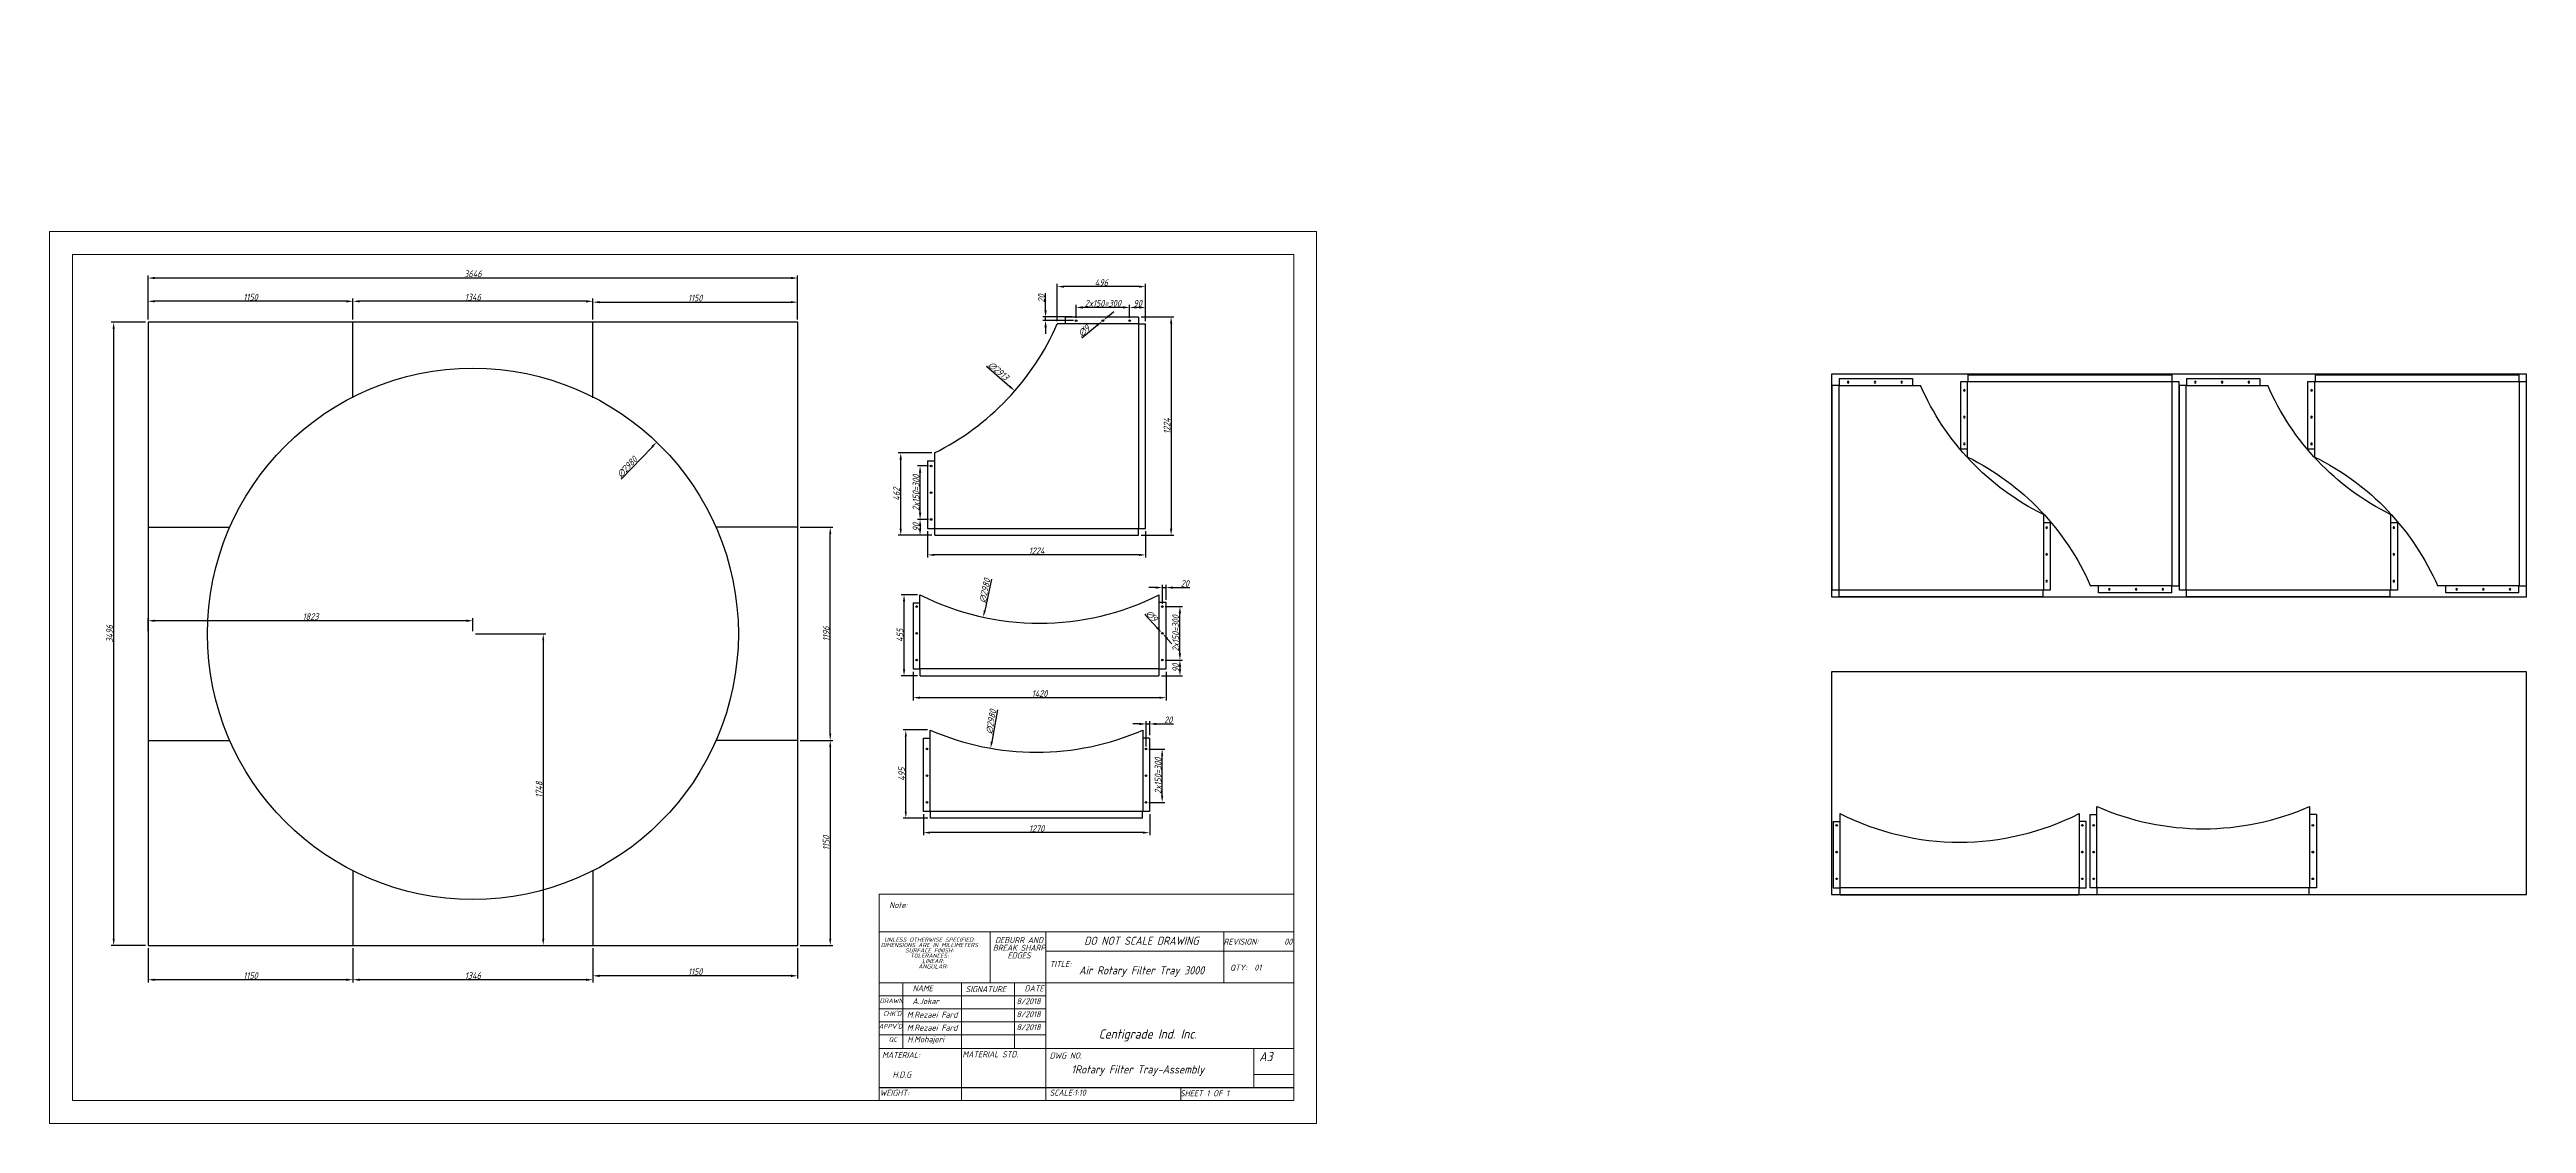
# Model space of a CAD drawing. Header units: millimetres. Extents: x -28127 to -14224, y -2667 to 12466.
# Drawn here: x -28127 to -14224, y 6442 to 12466 of the extents above; entities that cross this region are included whole.
import ezdxf

# ---------------------------------------------------------------- set-up
doc = ezdxf.new("R2010")
doc.units = ezdxf.units.MM
doc.header["$LTSCALE"] = 10
doc.linetypes.add('SLD-Solid', pattern=[0])
doc.styles.add('GENISO', font='geniso.shx', dxfattribs={"oblique": 15})
doc.dimstyles.new('Scale', dxfattribs={"dimscale": 15, "dimtxt": 2.5, "dimasz": 2.5, "dimexe": 1, "dimexo": 1, "dimgap": 0.3, "dimtad": 1, "dimdec": 0, "dimzin": 0, "dimtxsty": 'GENISO', "dimcen": 2.5, "dimclrd": 1, "dimclre": 1, "dimclrt": 256, "dimadec": 0, "dimazin": 0, "dimtfac": 1, "dimtdec": 0, "dimtmove": 0, "dimatfit": 3, "dimfxl": 1, "dimtzin": 0, "dimlwd": -1, "dimlwe": -1, "dimarcsym": 0})

# ---------------------------------------------------------------- blocks, each defined once
blk = doc.blocks.new('*D12')
at = {"color": 1, "transparency": 16777216}
for p, q in [((-27574, 10951), (-27574, 11199)), ((-23965, 11184), (-27536, 11184)), ((-23928, 10951), (-23928, 11199))]:
    blk.add_line(p, q, dxfattribs=at)
for points in [[(-27536, 11191), (-27536, 11178), (-27574, 11184)], [(-23965, 11191), (-23965, 11178), (-23928, 11184)]]:
    blk.add_solid(points, dxfattribs=at)
at = {"layer": 'Defpoints', "color": 0, "transparency": 16777216}
for p in [(-27574, 11184), (-27574, 10936), (-23928, 10936)]:
    blk.add_point(p, dxfattribs=at)
at = {"transparency": 16777216, "insert": (-25751, 11208), "char_height": 37.5, "attachment_point": 5, "style": 'GENISO'}
blk.add_mtext('3646', dxfattribs=at)
blk = doc.blocks.new('*D13')
at = {"color": 1, "transparency": 16777216}
for p, q in [((-27589, 10936), (-27782, 10936)), ((-27767, 7478), (-27767, 10899)), ((-27589, 7440), (-27782, 7440))]:
    blk.add_line(p, q, dxfattribs=at)
for points in [[(-27773, 10899), (-27761, 10899), (-27767, 10936)], [(-27773, 7478), (-27761, 7478), (-27767, 7440)]]:
    blk.add_solid(points, dxfattribs=at)
at = {"layer": 'Defpoints', "color": 0, "transparency": 16777216}
for p in [(-27767, 10936), (-27574, 10936), (-27574, 7440)]:
    blk.add_point(p, dxfattribs=at)
at = {"transparency": 16777216, "insert": (-27790, 9188), "char_height": 37.5, "attachment_point": 5, "rotation": 90, "style": 'GENISO'}
blk.add_mtext('3496', dxfattribs=at)
blk = doc.blocks.new('*D14')
at = {"color": 1, "transparency": 16777216}
blk.add_line((-24918, 10056), (-24745, 10236), dxfattribs=at)
blk.add_solid([(-24750, 10241), (-24741, 10232), (-24719, 10264)], dxfattribs=at)
at = {"layer": 'Defpoints', "color": 0, "transparency": 16777216}
for p in [(-24719, 10264), (-26782, 8113)]:
    blk.add_point(p, dxfattribs=at)
at = {"transparency": 16777216, "insert": (-24885, 10124), "char_height": 37.5, "attachment_point": 5, "rotation": 46.1975, "style": 'GENISO'}
blk.add_mtext('∅2980', dxfattribs=at)
blk = doc.blocks.new('*D15')
at = {"color": 1, "transparency": 16777216}
for p, q in [((-23913, 8590), (-23730, 8590)), ((-23745, 8553), (-23745, 7478)), ((-23913, 7440), (-23730, 7440))]:
    blk.add_line(p, q, dxfattribs=at)
for points in [[(-23751, 8553), (-23739, 8553), (-23745, 8590)], [(-23751, 7478), (-23739, 7478), (-23745, 7440)]]:
    blk.add_solid(points, dxfattribs=at)
at = {"layer": 'Defpoints', "color": 0, "transparency": 16777216}
for p in [(-23928, 8590), (-23928, 7440), (-23745, 7440)]:
    blk.add_point(p, dxfattribs=at)
at = {"transparency": 16777216, "insert": (-23768, 8015), "char_height": 37.5, "attachment_point": 5, "rotation": 90, "style": 'GENISO'}
blk.add_mtext('1150', dxfattribs=at)
blk = doc.blocks.new('*D16')
at = {"color": 1, "transparency": 16777216}
for p, q in [((-25078, 7425), (-25078, 7255)), ((-23928, 7425), (-23928, 7255)), ((-23965, 7270), (-25040, 7270))]:
    blk.add_line(p, q, dxfattribs=at)
for points in [[(-25040, 7276), (-25040, 7263), (-25078, 7270)], [(-23965, 7276), (-23965, 7263), (-23928, 7270)]]:
    blk.add_solid(points, dxfattribs=at)
at = {"layer": 'Defpoints', "color": 0, "transparency": 16777216}
for p in [(-25078, 7440), (-23928, 7440), (-25078, 7270)]:
    blk.add_point(p, dxfattribs=at)
at = {"transparency": 16777216, "insert": (-24503, 7293), "char_height": 37.5, "attachment_point": 5, "style": 'GENISO'}
blk.add_mtext('1150', dxfattribs=at)
blk = doc.blocks.new('*D17')
at = {"color": 1, "transparency": 16777216}
for p, q in [((-23913, 9786), (-23730, 9786)), ((-23745, 8628), (-23745, 9749)), ((-23913, 8590), (-23730, 8590))]:
    blk.add_line(p, q, dxfattribs=at)
for points in [[(-23751, 9749), (-23739, 9749), (-23745, 9786)], [(-23751, 8628), (-23739, 8628), (-23745, 8590)]]:
    blk.add_solid(points, dxfattribs=at)
at = {"layer": 'Defpoints', "color": 0, "transparency": 16777216}
for p in [(-23928, 9786), (-23745, 9786), (-23928, 8590)]:
    blk.add_point(p, dxfattribs=at)
at = {"transparency": 16777216, "insert": (-23768, 9188), "char_height": 37.5, "attachment_point": 5, "rotation": 90, "style": 'GENISO'}
blk.add_mtext('1196', dxfattribs=at)
blk = doc.blocks.new('*D18')
at = {"color": 1, "transparency": 16777216}
for p, q in [((-27574, 9203), (-27574, 9277)), ((-25788, 9262), (-27536, 9262)), ((-25751, 9203), (-25751, 9277))]:
    blk.add_line(p, q, dxfattribs=at)
for points in [[(-27536, 9268), (-27536, 9255), (-27574, 9262)], [(-25788, 9268), (-25788, 9255), (-25751, 9262)]]:
    blk.add_solid(points, dxfattribs=at)
at = {"layer": 'Defpoints', "color": 0, "transparency": 16777216}
for p in [(-27574, 9262), (-27574, 9188), (-25751, 9188)]:
    blk.add_point(p, dxfattribs=at)
at = {"transparency": 16777216, "insert": (-26662, 9285), "char_height": 37.5, "attachment_point": 5, "style": 'GENISO'}
blk.add_mtext('1823', dxfattribs=at)
blk = doc.blocks.new('*D19')
at = {"color": 1, "transparency": 16777216}
for p, q in [((-25736, 9188), (-25341, 9188)), ((-25356, 9151), (-25356, 7478)), ((-26793, 7440), (-25341, 7440))]:
    blk.add_line(p, q, dxfattribs=at)
for points in [[(-25362, 9151), (-25350, 9151), (-25356, 9188)], [(-25362, 7478), (-25350, 7478), (-25356, 7440)]]:
    blk.add_solid(points, dxfattribs=at)
at = {"layer": 'Defpoints', "color": 0, "transparency": 16777216}
for p in [(-25751, 9188), (-26808, 7440), (-25356, 7440)]:
    blk.add_point(p, dxfattribs=at)
at = {"transparency": 16777216, "insert": (-25379, 8314), "char_height": 37.5, "attachment_point": 5, "rotation": 90, "style": 'GENISO'}
blk.add_mtext('1748', dxfattribs=at)
blk = doc.blocks.new('*D20')
at = {"color": 1, "transparency": 16777216}
for p, q in [((-26424, 7425), (-26424, 7233)), ((-25078, 7425), (-25078, 7233)), ((-25115, 7248), (-26386, 7248))]:
    blk.add_line(p, q, dxfattribs=at)
for points in [[(-26386, 7254), (-26386, 7241), (-26424, 7248)], [(-25115, 7254), (-25115, 7241), (-25078, 7248)]]:
    blk.add_solid(points, dxfattribs=at)
at = {"layer": 'Defpoints', "color": 0, "transparency": 16777216}
for p in [(-26424, 7440), (-25078, 7440), (-26424, 7248)]:
    blk.add_point(p, dxfattribs=at)
at = {"transparency": 16777216, "insert": (-25751, 7271), "char_height": 37.5, "attachment_point": 5, "style": 'GENISO'}
blk.add_mtext('1346', dxfattribs=at)
blk = doc.blocks.new('*D21')
at = {"color": 1, "transparency": 16777216}
for p, q in [((-27574, 7425), (-27574, 7233)), ((-26424, 7425), (-26424, 7233)), ((-26461, 7248), (-27536, 7248))]:
    blk.add_line(p, q, dxfattribs=at)
for points in [[(-27536, 7254), (-27536, 7241), (-27574, 7248)], [(-26461, 7254), (-26461, 7241), (-26424, 7248)]]:
    blk.add_solid(points, dxfattribs=at)
at = {"layer": 'Defpoints', "color": 0, "transparency": 16777216}
for p in [(-27574, 7440), (-26424, 7440), (-27574, 7248)]:
    blk.add_point(p, dxfattribs=at)
at = {"transparency": 16777216, "insert": (-26999, 7271), "char_height": 37.5, "attachment_point": 5, "style": 'GENISO'}
blk.add_mtext('1150', dxfattribs=at)
blk = doc.blocks.new('*D22')
at = {"color": 1, "transparency": 16777216}
for p, q in [((-26424, 10951), (-26424, 11069)), ((-25115, 11054), (-26386, 11054)), ((-25078, 10951), (-25078, 11069))]:
    blk.add_line(p, q, dxfattribs=at)
for points in [[(-26386, 11060), (-26386, 11047), (-26424, 11054)], [(-25115, 11060), (-25115, 11047), (-25078, 11054)]]:
    blk.add_solid(points, dxfattribs=at)
at = {"layer": 'Defpoints', "color": 0, "transparency": 16777216}
for p in [(-26424, 11054), (-26424, 10936), (-25078, 10936)]:
    blk.add_point(p, dxfattribs=at)
at = {"transparency": 16777216, "insert": (-25751, 11077), "char_height": 37.5, "attachment_point": 5, "style": 'GENISO'}
blk.add_mtext('1346', dxfattribs=at)
blk = doc.blocks.new('*D23')
at = {"color": 1, "transparency": 16777216}
for p, q in [((-25078, 10951), (-25078, 11064)), ((-25040, 11049), (-23965, 11049)), ((-23928, 10951), (-23928, 11064))]:
    blk.add_line(p, q, dxfattribs=at)
for points in [[(-25040, 11055), (-25040, 11043), (-25078, 11049)], [(-23965, 11055), (-23965, 11043), (-23928, 11049)]]:
    blk.add_solid(points, dxfattribs=at)
at = {"layer": 'Defpoints', "color": 0, "transparency": 16777216}
for p in [(-23928, 11049), (-25078, 10936), (-23928, 10936)]:
    blk.add_point(p, dxfattribs=at)
at = {"transparency": 16777216, "insert": (-24503, 11072), "char_height": 37.5, "attachment_point": 5, "style": 'GENISO'}
blk.add_mtext('1150', dxfattribs=at)
blk = doc.blocks.new('*D24')
at = {"color": 1, "transparency": 16777216}
for p, q in [((-27574, 10951), (-27574, 11069)), ((-26461, 11054), (-27536, 11054)), ((-26424, 10951), (-26424, 11069))]:
    blk.add_line(p, q, dxfattribs=at)
for points in [[(-27536, 11060), (-27536, 11047), (-27574, 11054)], [(-26461, 11060), (-26461, 11047), (-26424, 11054)]]:
    blk.add_solid(points, dxfattribs=at)
at = {"layer": 'Defpoints', "color": 0, "transparency": 16777216}
for p in [(-27574, 11054), (-27574, 10936), (-26424, 10936)]:
    blk.add_point(p, dxfattribs=at)
at = {"transparency": 16777216, "insert": (-26999, 11077), "char_height": 37.5, "attachment_point": 5, "style": 'GENISO'}
blk.add_mtext('1150', dxfattribs=at)
blk = doc.blocks.new('*D25')
at = {"color": 1, "transparency": 16777216}
for p, q in [((-22000, 10966), (-21817, 10966)), ((-21832, 10928), (-21832, 9779)), ((-22000, 9742), (-21817, 9742))]:
    blk.add_line(p, q, dxfattribs=at)
for points in [[(-21838, 10928), (-21825, 10928), (-21832, 10966)], [(-21838, 9779), (-21825, 9779), (-21832, 9742)]]:
    blk.add_solid(points, dxfattribs=at)
at = {"layer": 'Defpoints', "color": 0, "transparency": 16777216}
for p in [(-22015, 10966), (-22015, 9742), (-21832, 9742)]:
    blk.add_point(p, dxfattribs=at)
at = {"transparency": 16777216, "insert": (-21855, 10354), "char_height": 37.5, "attachment_point": 5, "rotation": 90, "style": 'GENISO'}
blk.add_mtext('1224', dxfattribs=at)
blk = doc.blocks.new('*D26')
at = {"color": 1, "transparency": 16777216}
for p, q in [((-23199, 9765), (-23199, 9616)), ((-21975, 9765), (-21975, 9616)), ((-22012, 9631), (-23161, 9631))]:
    blk.add_line(p, q, dxfattribs=at)
for points in [[(-23161, 9637), (-23161, 9625), (-23199, 9631)], [(-22012, 9637), (-22012, 9625), (-21975, 9631)]]:
    blk.add_solid(points, dxfattribs=at)
at = {"layer": 'Defpoints', "color": 0, "transparency": 16777216}
for p in [(-23199, 9780), (-21975, 9780), (-23199, 9631)]:
    blk.add_point(p, dxfattribs=at)
at = {"transparency": 16777216, "insert": (-22587, 9654), "char_height": 37.5, "attachment_point": 5, "style": 'GENISO'}
blk.add_mtext('1224', dxfattribs=at)
blk = doc.blocks.new('*D27')
at = {"color": 1, "transparency": 16777216}
for p, q in [((-23175, 10203), (-23364, 10203)), ((-23349, 9779), (-23349, 10166)), ((-23174, 9742), (-23364, 9742))]:
    blk.add_line(p, q, dxfattribs=at)
for points in [[(-23356, 10166), (-23343, 10166), (-23349, 10203)], [(-23356, 9779), (-23343, 9779), (-23349, 9742)]]:
    blk.add_solid(points, dxfattribs=at)
at = {"layer": 'Defpoints', "color": 0, "transparency": 16777216}
for p in [(-23349, 10203), (-23160, 10203), (-23159, 9742)]:
    blk.add_point(p, dxfattribs=at)
at = {"transparency": 16777216, "insert": (-23373, 9972), "char_height": 37.5, "attachment_point": 5, "rotation": 90, "style": 'GENISO'}
blk.add_mtext('462', dxfattribs=at)
blk = doc.blocks.new('*D28')
at = {"color": 1, "transparency": 16777216}
for p, q in [((-22471, 10942), (-22471, 11151)), ((-22012, 11136), (-22433, 11136)), ((-21975, 10942), (-21975, 11151))]:
    blk.add_line(p, q, dxfattribs=at)
for points in [[(-22433, 11142), (-22433, 11130), (-22471, 11136)], [(-22012, 11142), (-22012, 11130), (-21975, 11136)]]:
    blk.add_solid(points, dxfattribs=at)
at = {"layer": 'Defpoints', "color": 0, "transparency": 16777216}
for p in [(-22471, 11136), (-22471, 10927), (-21975, 10927)]:
    blk.add_point(p, dxfattribs=at)
at = {"transparency": 16777216, "insert": (-22223, 11159), "char_height": 37.5, "attachment_point": 5, "style": 'GENISO'}
blk.add_mtext('496', dxfattribs=at)
blk = doc.blocks.new('*D29')
at = {"color": 1, "transparency": 16777216}
for p, q in [((-22365, 10961), (-22365, 11034)), ((-22102, 11019), (-22327, 11019)), ((-22065, 10961), (-22065, 11034))]:
    blk.add_line(p, q, dxfattribs=at)
for points in [[(-22327, 11026), (-22327, 11013), (-22365, 11019)], [(-22102, 11026), (-22102, 11013), (-22065, 11019)]]:
    blk.add_solid(points, dxfattribs=at)
at = {"layer": 'Defpoints', "color": 0, "transparency": 16777216}
for p in [(-22365, 11019), (-22365, 10946), (-22065, 10946)]:
    blk.add_point(p, dxfattribs=at)
at = {"transparency": 16777216, "insert": (-22215, 11043), "char_height": 37.5, "attachment_point": 5, "style": 'GENISO'}
blk.add_mtext('2x150=300', dxfattribs=at)
blk = doc.blocks.new('*D30')
at = {"color": 1, "transparency": 16777216}
for p, q in [((-22065, 10961), (-22065, 11034)), ((-22012, 11019), (-22027, 11019)), ((-21975, 10942), (-21975, 11034))]:
    blk.add_line(p, q, dxfattribs=at)
for points in [[(-22027, 11026), (-22027, 11013), (-22065, 11019)], [(-22012, 11026), (-22012, 11013), (-21975, 11019)]]:
    blk.add_solid(points, dxfattribs=at)
at = {"layer": 'Defpoints', "color": 0, "transparency": 16777216}
for p in [(-22065, 11019), (-22065, 10946), (-21975, 10927)]:
    blk.add_point(p, dxfattribs=at)
at = {"transparency": 16777216, "insert": (-22020, 11043), "char_height": 37.5, "attachment_point": 5, "style": 'GENISO'}
blk.add_mtext('90', dxfattribs=at)
blk = doc.blocks.new('*D31')
at = {"color": 1, "transparency": 16777216}
for p, q in [((-22536, 11003), (-22536, 11099)), ((-22388, 10966), (-22551, 10966)), ((-22380, 10946), (-22551, 10946)), ((-22536, 10946), (-22536, 10966)), ((-22536, 10908), (-22536, 10871))]:
    blk.add_line(p, q, dxfattribs=at)
for points in [[(-22543, 11003), (-22530, 11003), (-22536, 10966)], [(-22543, 10908), (-22530, 10908), (-22536, 10946)]]:
    blk.add_solid(points, dxfattribs=at)
at = {"layer": 'Defpoints', "color": 0, "transparency": 16777216}
for p in [(-22536, 10966), (-22373, 10966), (-22365, 10946)]:
    blk.add_point(p, dxfattribs=at)
at = {"transparency": 16777216, "insert": (-22560, 11070), "char_height": 37.5, "attachment_point": 5, "rotation": 90, "style": 'GENISO'}
blk.add_mtext('20', dxfattribs=at)
blk = doc.blocks.new('*D32')
at = {"color": 1, "transparency": 16777216}
for p, q in [((-23194, 10130), (-23256, 10130)), ((-23241, 9868), (-23241, 10093)), ((-23194, 9830), (-23256, 9830))]:
    blk.add_line(p, q, dxfattribs=at)
for points in [[(-23247, 10093), (-23234, 10093), (-23241, 10130)], [(-23247, 9868), (-23234, 9868), (-23241, 9830)]]:
    blk.add_solid(points, dxfattribs=at)
at = {"layer": 'Defpoints', "color": 0, "transparency": 16777216}
for p in [(-23241, 10130), (-23179, 10130), (-23179, 9830)]:
    blk.add_point(p, dxfattribs=at)
at = {"transparency": 16777216, "insert": (-23264, 9980), "char_height": 37.5, "attachment_point": 5, "rotation": 90, "style": 'GENISO'}
blk.add_mtext('2x150=300', dxfattribs=at)
blk = doc.blocks.new('*D33')
at = {"color": 1, "transparency": 16777216}
for p, q in [((-23194, 9830), (-23256, 9830)), ((-23174, 9742), (-23256, 9742)), ((-23241, 9793), (-23241, 9779))]:
    blk.add_line(p, q, dxfattribs=at)
for points in [[(-23247, 9793), (-23234, 9793), (-23241, 9830)], [(-23247, 9779), (-23234, 9779), (-23241, 9742)]]:
    blk.add_solid(points, dxfattribs=at)
at = {"layer": 'Defpoints', "color": 0, "transparency": 16777216}
for p in [(-23241, 9742), (-23179, 9830), (-23159, 9742)]:
    blk.add_point(p, dxfattribs=at)
at = {"transparency": 16777216, "insert": (-23264, 9786), "char_height": 37.5, "attachment_point": 5, "rotation": 90, "style": 'GENISO'}
blk.add_mtext('90', dxfattribs=at)
blk = doc.blocks.new('*D34')
at = {"color": 1, "transparency": 16777216}
blk.add_line((-22868, 10690), (-22737, 10576), dxfattribs=at)
blk.add_solid([(-22733, 10580), (-22741, 10571), (-22709, 10551)], dxfattribs=at)
at = {"layer": 'Defpoints', "color": 0, "transparency": 16777216}
for p in [(-24903, 12466), (-22709, 10551)]:
    blk.add_point(p, dxfattribs=at)
at = {"transparency": 16777216, "insert": (-22801, 10663), "char_height": 37.5, "attachment_point": 5, "rotation": 318.894, "style": 'GENISO'}
blk.add_mtext('∅2913', dxfattribs=at)
blk = doc.blocks.new('*D35')
at = {"color": 1, "transparency": 16777216}
for p, q in [((-23280, 8976), (-23280, 8815)), ((-21860, 8976), (-21860, 8815)), ((-21897, 8830), (-23242, 8830))]:
    blk.add_line(p, q, dxfattribs=at)
for points in [[(-23242, 8836), (-23242, 8824), (-23280, 8830)], [(-21897, 8836), (-21897, 8824), (-21860, 8830)]]:
    blk.add_solid(points, dxfattribs=at)
at = {"layer": 'Defpoints', "color": 0, "transparency": 16777216}
for p in [(-23280, 8991), (-21860, 8991), (-23280, 8830)]:
    blk.add_point(p, dxfattribs=at)
at = {"transparency": 16777216, "insert": (-22570, 8853), "char_height": 37.5, "attachment_point": 5, "style": 'GENISO'}
blk.add_mtext('1420', dxfattribs=at)
blk = doc.blocks.new('*D36')
at = {"color": 1, "transparency": 16777216}
for p, q in [((-23256, 9408), (-23346, 9408)), ((-23331, 8990), (-23331, 9370)), ((-23255, 8953), (-23346, 8953))]:
    blk.add_line(p, q, dxfattribs=at)
for points in [[(-23337, 9370), (-23324, 9370), (-23331, 9408)], [(-23337, 8990), (-23324, 8990), (-23331, 8953)]]:
    blk.add_solid(points, dxfattribs=at)
at = {"layer": 'Defpoints', "color": 0, "transparency": 16777216}
for p in [(-23331, 9408), (-23241, 9408), (-23240, 8953)]:
    blk.add_point(p, dxfattribs=at)
at = {"transparency": 16777216, "insert": (-23354, 9180), "char_height": 37.5, "attachment_point": 5, "rotation": 90, "style": 'GENISO'}
blk.add_mtext('455', dxfattribs=at)
blk = doc.blocks.new('*D37')
at = {"color": 1, "transparency": 16777216}
blk.add_line((-22839, 9495), (-22878, 9318), dxfattribs=at)
blk.add_solid([(-22884, 9320), (-22872, 9317), (-22886, 9282)], dxfattribs=at)
at = {"layer": 'Defpoints', "color": 0, "transparency": 16777216}
for p in [(-22254, 12194), (-22886, 9282)]:
    blk.add_point(p, dxfattribs=at)
at = {"transparency": 16777216, "insert": (-22877, 9430), "char_height": 37.5, "attachment_point": 5, "rotation": 77.7614, "style": 'GENISO'}
blk.add_mtext('∅2980', dxfattribs=at)
blk = doc.blocks.new('*D38')
at = {"color": 1, "transparency": 16777216}
for p, q in [((-21866, 9341), (-21767, 9341)), ((-21782, 9079), (-21782, 9304)), ((-21866, 9041), (-21767, 9041))]:
    blk.add_line(p, q, dxfattribs=at)
for points in [[(-21789, 9304), (-21776, 9304), (-21782, 9341)], [(-21789, 9079), (-21776, 9079), (-21782, 9041)]]:
    blk.add_solid(points, dxfattribs=at)
at = {"layer": 'Defpoints', "color": 0, "transparency": 16777216}
for p in [(-21881, 9341), (-21782, 9341), (-21881, 9041)]:
    blk.add_point(p, dxfattribs=at)
at = {"transparency": 16777216, "insert": (-21806, 9191), "char_height": 37.5, "attachment_point": 5, "rotation": 90, "style": 'GENISO'}
blk.add_mtext('2x150=300', dxfattribs=at)
blk = doc.blocks.new('*D39')
at = {"color": 1, "transparency": 16777216}
for p, q in [((-21866, 9041), (-21767, 9041)), ((-21885, 8953), (-21767, 8953)), ((-21782, 9004), (-21782, 8990))]:
    blk.add_line(p, q, dxfattribs=at)
for points in [[(-21789, 9004), (-21776, 9004), (-21782, 9041)], [(-21789, 8990), (-21776, 8990), (-21782, 8953)]]:
    blk.add_solid(points, dxfattribs=at)
at = {"layer": 'Defpoints', "color": 0, "transparency": 16777216}
for p in [(-21881, 9041), (-21900, 8953), (-21782, 8953)]:
    blk.add_point(p, dxfattribs=at)
at = {"transparency": 16777216, "insert": (-21806, 8997), "char_height": 37.5, "attachment_point": 5, "rotation": 90, "style": 'GENISO'}
blk.add_mtext('90', dxfattribs=at)
blk = doc.blocks.new('*D40')
at = {"color": 1, "transparency": 16777216}
for p, q in [((-21881, 9356), (-21881, 9463)), ((-21860, 9379), (-21860, 9463)), ((-21919, 9448), (-21956, 9448)), ((-21881, 9448), (-21860, 9448)), ((-21822, 9448), (-21726, 9448))]:
    blk.add_line(p, q, dxfattribs=at)
for points in [[(-21919, 9454), (-21919, 9441), (-21881, 9448)], [(-21822, 9454), (-21822, 9441), (-21860, 9448)]]:
    blk.add_solid(points, dxfattribs=at)
at = {"layer": 'Defpoints', "color": 0, "transparency": 16777216}
for p in [(-21881, 9341), (-21860, 9448), (-21860, 9364)]:
    blk.add_point(p, dxfattribs=at)
at = {"transparency": 16777216, "insert": (-21755, 9471), "char_height": 37.5, "attachment_point": 5, "style": 'GENISO'}
blk.add_mtext('20', dxfattribs=at)
blk = doc.blocks.new('*D41')
at = {"color": 1, "transparency": 16777216}
for p, q in [((-23199, 8649), (-23336, 8649)), ((-23321, 8191), (-23321, 8611)), ((-23197, 8154), (-23336, 8154))]:
    blk.add_line(p, q, dxfattribs=at)
for points in [[(-23327, 8611), (-23315, 8611), (-23321, 8649)], [(-23327, 8191), (-23315, 8191), (-23321, 8154)]]:
    blk.add_solid(points, dxfattribs=at)
at = {"layer": 'Defpoints', "color": 0, "transparency": 16777216}
for p in [(-23321, 8649), (-23184, 8649), (-23182, 8154)]:
    blk.add_point(p, dxfattribs=at)
at = {"transparency": 16777216, "insert": (-23344, 8401), "char_height": 37.5, "attachment_point": 5, "rotation": 90, "style": 'GENISO'}
blk.add_mtext('495', dxfattribs=at)
blk = doc.blocks.new('*D42')
at = {"color": 1, "transparency": 16777216}
for p, q in [((-21957, 8542), (-21867, 8542)), ((-21882, 8280), (-21882, 8505)), ((-21957, 8242), (-21867, 8242))]:
    blk.add_line(p, q, dxfattribs=at)
for points in [[(-21888, 8505), (-21876, 8505), (-21882, 8542)], [(-21888, 8280), (-21876, 8280), (-21882, 8242)]]:
    blk.add_solid(points, dxfattribs=at)
at = {"layer": 'Defpoints', "color": 0, "transparency": 16777216}
for p in [(-21972, 8542), (-21882, 8542), (-21972, 8242)]:
    blk.add_point(p, dxfattribs=at)
at = {"transparency": 16777216, "insert": (-21905, 8392), "char_height": 37.5, "attachment_point": 5, "rotation": 90, "style": 'GENISO'}
blk.add_mtext('2x150=300', dxfattribs=at)
blk = doc.blocks.new('*D43')
at = {"color": 1, "transparency": 16777216}
for p, q in [((-23222, 8177), (-23222, 8058)), ((-21990, 8073), (-23185, 8073)), ((-21952, 8177), (-21952, 8058))]:
    blk.add_line(p, q, dxfattribs=at)
for points in [[(-23185, 8079), (-23185, 8067), (-23222, 8073)], [(-21990, 8079), (-21990, 8067), (-21952, 8073)]]:
    blk.add_solid(points, dxfattribs=at)
at = {"layer": 'Defpoints', "color": 0, "transparency": 16777216}
for p in [(-23222, 8192), (-23222, 8073), (-21952, 8192)]:
    blk.add_point(p, dxfattribs=at)
at = {"transparency": 16777216, "insert": (-22587, 8096), "char_height": 37.5, "attachment_point": 5, "style": 'GENISO'}
blk.add_mtext('1270', dxfattribs=at)
blk = doc.blocks.new('*D44')
at = {"color": 1, "transparency": 16777216}
blk.add_line((-22807, 8762), (-22838, 8583), dxfattribs=at)
blk.add_solid([(-22845, 8584), (-22832, 8582), (-22845, 8546)], dxfattribs=at)
at = {"layer": 'Defpoints', "color": 0, "transparency": 16777216}
for p in [(-22330, 11482), (-22845, 8546)]:
    blk.add_point(p, dxfattribs=at)
at = {"transparency": 16777216, "insert": (-22842, 8695), "char_height": 37.5, "attachment_point": 5, "rotation": 80.0415, "style": 'GENISO'}
blk.add_mtext('∅2980', dxfattribs=at)
blk = doc.blocks.new('*D45')
at = {"color": 1, "transparency": 16777216}
for p, q in [((-22010, 8683), (-22047, 8683)), ((-21972, 8557), (-21972, 8698)), ((-21972, 8683), (-21952, 8683)), ((-21952, 8619), (-21952, 8698)), ((-21915, 8683), (-21818, 8683))]:
    blk.add_line(p, q, dxfattribs=at)
for points in [[(-22010, 8689), (-22010, 8676), (-21972, 8683)], [(-21915, 8689), (-21915, 8676), (-21952, 8683)]]:
    blk.add_solid(points, dxfattribs=at)
at = {"layer": 'Defpoints', "color": 0, "transparency": 16777216}
for p in [(-21952, 8683), (-21972, 8542), (-21952, 8604)]:
    blk.add_point(p, dxfattribs=at)
at = {"transparency": 16777216, "insert": (-21848, 8706), "char_height": 37.5, "attachment_point": 5, "style": 'GENISO'}
blk.add_mtext('20', dxfattribs=at)
blk = doc.blocks.new('*D46')
at = {"color": 1, "transparency": 16777216}
for p, q in [((-21980, 9297), (-21910, 9222)), ((-21878, 9188), (-21884, 9195)), ((-21853, 9161), (-21827, 9133))]:
    blk.add_line(p, q, dxfattribs=at)
for points in [[(-21905, 9226), (-21915, 9218), (-21884, 9195)], [(-21848, 9165), (-21857, 9156), (-21878, 9188)]]:
    blk.add_solid(points, dxfattribs=at)
at = {"layer": 'Defpoints', "color": 0, "transparency": 16777216}
for p in [(-21884, 9195), (-21878, 9188)]:
    blk.add_point(p, dxfattribs=at)
at = {"transparency": 16777216, "insert": (-21941, 9289), "char_height": 37.5, "attachment_point": 5, "rotation": 313.0395, "style": 'GENISO'}
blk.add_mtext('∅9', dxfattribs=at)
blk = doc.blocks.new('*D47')
at = {"color": 1, "transparency": 16777216}
for p, q in [((-22182, 10972), (-22153, 10996)), ((-22332, 10849), (-22247, 10919)), ((-22211, 10948), (-22218, 10943))]:
    blk.add_line(p, q, dxfattribs=at)
for points in [[(-22251, 10924), (-22243, 10914), (-22218, 10943)], [(-22186, 10977), (-22178, 10967), (-22211, 10948)]]:
    blk.add_solid(points, dxfattribs=at)
at = {"layer": 'Defpoints', "color": 0, "transparency": 16777216}
for p in [(-22218, 10943), (-22211, 10948)]:
    blk.add_point(p, dxfattribs=at)
at = {"transparency": 16777216, "insert": (-22321, 10888), "char_height": 37.5, "attachment_point": 5, "rotation": 39.5435, "style": 'GENISO'}
blk.add_mtext('∅9', dxfattribs=at)
blk = doc.blocks.new('fsdfsdfsdfsd')
at = {"color": 0}
for p, q in [((-11117, 10927), (-11574, 10927)), ((-11118, 10966), (-11529, 10966)), ((-11529, 10966), (-11529, 10927)), ((-11118, 10966), (-11118, 10927)), ((-11117, 9780), (-11117, 10927)), ((-11117, 10927), (-11078, 10927)), ((-11078, 9780), (-11078, 10927)), ((-12302, 10158), (-12302, 9780)), ((-12302, 10158), (-12264, 10158)), ((-12264, 10203), (-12264, 9780)), ((-12302, 9780), (-12264, 9780)), ((-12264, 9780), (-11117, 9780)), ((-12262, 9742), (-12262, 9780)), ((-12262, 9742), (-11118, 9742)), ((-11118, 9742), (-11118, 9780)), ((-11117, 9780), (-11078, 9780))]:
    blk.add_line(p, q, dxfattribs=at)
for centre in [(-11468, 10946), (-11318, 10946), (-11168, 10946), (-12282, 10130), (-12282, 9980), (-12282, 9830)]:
    blk.add_circle(centre, 4.5, dxfattribs=at)
blk.add_arc((-12909, 11509), 1456, 296.3198, 336.4698, dxfattribs=at)
blk = doc.blocks.new('sfdsfsdfds')
at = {"color": 0}
for p, q in [((-17093, 6258), (-17093, 5887)), ((-17093, 6258), (-17054, 6258)), ((-17054, 5887), (-17054, 6303)), ((-15711, 5887), (-15711, 6303)), ((-15673, 6259), (-15711, 6259)), ((-15673, 5887), (-15673, 6259)), ((-17093, 5887), (-17054, 5887)), ((-17053, 5887), (-17054, 5887)), ((-15713, 5887), (-17054, 5887)), ((-17053, 5848), (-17053, 5887)), ((-17053, 5848), (-15713, 5848)), ((-15713, 5887), (-15713, 5848)), ((-15711, 5887), (-15713, 5887)), ((-15711, 5887), (-15673, 5887))]:
    blk.add_line(p, q, dxfattribs=at)
for centre in [(-17073, 6237), (-15694, 6237), (-17073, 6087), (-15694, 6087), (-17073, 5937), (-15694, 5937)]:
    blk.add_circle(centre, 4.5, dxfattribs=at)
blk.add_arc((-16383, 7633), 1490, 243.2132, 296.7868, dxfattribs=at)
blk = doc.blocks.new('dsdhmnbmbn')
at = {"color": 0}
for p, q in [((-17035, 5088), (-17035, 5499)), ((-17035, 5499), (-16997, 5499)), ((-16997, 5088), (-16997, 5544)), ((-15804, 5544), (-15804, 5088)), ((-15765, 5499), (-15804, 5499)), ((-15765, 5499), (-15765, 5088)), ((-15765, 5088), (-17035, 5088)), ((-16995, 5049), (-16995, 5088)), ((-15805, 5049), (-16995, 5049)), ((-15805, 5049), (-15805, 5088))]:
    blk.add_line(p, q, dxfattribs=at)
for centre in [(-17015, 5438), (-15785, 5438), (-17015, 5288), (-15785, 5288), (-17015, 5138), (-15785, 5138)]:
    blk.add_circle(centre, 4.5, dxfattribs=at)
blk.add_arc((-16400, 6909), 1490, 246.4008, 293.5992, dxfattribs=at)

msp = doc.modelspace()

# ---------------------------------------------------------------- linework, layer by layer
at = {"color": 2, "true_color": 0xf1eb1f}
for p, q in [((-26423.8, 10512.4), (-26423.8, 10936.2)), ((-25077.8, 10512.4), (-25077.8, 10936.2)), ((-27573.8, 9786.2), (-27115.5, 9786.2)), ((-23927.8, 9786.2), (-24386, 9786.2)), ((-27573.8, 8590.2), (-27115.5, 8590.2)), ((-23927.8, 8590.2), (-24386, 8590.2)), ((-26423.8, 7858.8), (-26423.8, 7440.2)), ((-25077.8, 7858.8), (-25077.8, 7440.2))]:
    msp.add_line(p, q, dxfattribs=at)
at = {"color": 0}
for p, q in [((-22013.3, 10927), (-22470.7, 10927)), ((-22014.8, 10965.5), (-22425.7, 10965.5)), ((-22425.7, 10965.5), (-22425.7, 10927)), ((-22014.8, 10965.5), (-22014.8, 10927)), ((-22013.3, 9780), (-22013.3, 10927)), ((-22013.3, 10927), (-21974.8, 10927)), ((-21974.8, 9780), (-21974.8, 10927)), ((-23198.8, 10158), (-23198.8, 9780)), ((-23198.8, 10158), (-23160.3, 10158)), ((-23160.3, 10203), (-23160.3, 9780)), ((-23198.8, 9780), (-23160.3, 9780)), ((-23160.3, 9780), (-22013.3, 9780)), ((-23158.8, 9741.5), (-23158.8, 9780)), ((-23158.8, 9741.5), (-22014.8, 9741.5)), ((-22014.8, 9741.5), (-22014.8, 9780)), ((-22013.3, 9780), (-21974.8, 9780)), ((-23279.8, 9362.8), (-23279.8, 8991.4)), ((-23279.8, 9362.8), (-23241.3, 9362.8)), ((-23241.3, 8991.4), (-23241.3, 9407.8)), ((-21898.3, 8991.4), (-21898.3, 9407.8)), ((-21859.8, 9363.5), (-21898.3, 9363.5)), ((-21859.8, 8991.4), (-21859.8, 9363.5)), ((-23279.8, 8991.4), (-23241.3, 8991.4)), ((-23239.8, 8991.4), (-23241.3, 8991.4)), ((-21899.8, 8991.4), (-23241.3, 8991.4)), ((-23239.8, 8952.9), (-23239.8, 8991.4)), ((-23239.8, 8952.9), (-21899.8, 8952.9)), ((-21899.8, 8991.4), (-21899.8, 8952.9)), ((-21898.3, 8991.4), (-21899.8, 8991.4)), ((-21898.3, 8991.4), (-21859.8, 8991.4)), ((-23183.8, 8192.5), (-23183.8, 8648.6)), ((-21990.8, 8648.6), (-21990.8, 8192.5)), ((-23222.3, 8192.5), (-23222.3, 8603.6)), ((-23222.3, 8603.6), (-23183.8, 8603.6)), ((-21952.3, 8603.6), (-21990.8, 8603.6)), ((-21952.3, 8603.6), (-21952.3, 8192.5)), ((-21952.3, 8192.5), (-23222.3, 8192.5)), ((-23182.3, 8154), (-23182.3, 8192.5)), ((-21992.3, 8154), (-23182.3, 8154)), ((-21992.3, 8154), (-21992.3, 8192.5))]:
    msp.add_line(p, q, dxfattribs=at)
at = {"linetype": 'SLD-Solid', "lineweight": 0}
for p, q in [((-23471, 7728.5), (-21143.8, 7728.5)), ((-23471, 7728.5), (-23471, 7516.9)), ((-23471, 7516.9), (-21143.8, 7516.9)), ((-23471, 7516.9), (-23471, 6574.4)), ((-22847.2, 7516.9), (-22847.2, 7229.9)), ((-22535.3, 7516.9), (-22535.3, 6570.1)), ((-21536.4, 7229.9), (-21536.4, 7516.9)), ((-21143.8, 7407.7), (-22535.3, 7407.7)), ((-21143.8, 7229.9), (-23471, 7229.9)), ((-23337.3, 7229.9), (-23337.3, 6861.5)), ((-23008.4, 7229.9), (-23008.4, 6574.4)), ((-22710.1, 7229.9), (-22710.1, 6861.5)), ((-22535.3, 6574.4), (-22535.3, 7229.9)), ((-22535.3, 7157.1), (-23471, 7157.1)), ((-22535.3, 7084.2), (-23471, 7084.2)), ((-22535.3, 7011.4), (-23471, 7011.4)), ((-22535.3, 6938.6), (-23471, 6938.6)), ((-23292.7, 6861.5), (-23471, 6861.5)), ((-23292.7, 6861.5), (-21143.8, 6861.5)), ((-21366.6, 6643), (-21366.6, 6861.5)), ((-21143.8, 6715.8), (-21366.6, 6715.8)), ((-21777.9, 6570.1), (-21777.9, 6643))]:
    msp.add_line(p, q, dxfattribs=at)
msp.add_line((-23471, 6643), (-21143.8, 6643))
for points in [[(-28127, 11445.5), (-21015.3, 11445.5), (-21015.3, 6441.6), (-28127, 6441.6)], [(-27998.5, 11317), (-21143.8, 11317), (-21143.8, 6570.1), (-27998.5, 6570.1)]]:
    msp.add_lwpolyline(points, close=True, dxfattribs=at)
at = {"color": 2, "true_color": 0xf1eb1f}
msp.add_lwpolyline([(-23927.8, 10936.2), (-27573.8, 10936.2), (-27573.8, 7440.2), (-23927.8, 7440.2)], close=True, dxfattribs=at)
at = {"color": 0}
for points in [[(-14224.4, 10645.4), (-18124.4, 10645.4), (-18124.4, 9395.4), (-14224.4, 9395.4)], [(-14224.4, 8975.2), (-18124.4, 8975.2), (-18124.4, 7725.2), (-14224.4, 7725.2)]]:
    msp.add_lwpolyline(points, close=True, dxfattribs=at)
for centre in [(-22364.8, 10945.5), (-22214.8, 10945.5), (-22064.8, 10945.5), (-23178.8, 10130), (-23178.8, 9980), (-23178.8, 9830), (-23259.8, 9341.4), (-21881.3, 9341.4), (-23259.8, 9191.4), (-21881.3, 9191.4), (-23259.8, 9041.4), (-21881.3, 9041.4), (-23202.3, 8542.5), (-21972.3, 8542.5), (-23202.3, 8392.5), (-21972.3, 8392.5), (-23202.3, 8242.5), (-21972.3, 8242.5)]:
    msp.add_circle(centre, 4.5, dxfattribs=at)
at = {"color": 2, "true_color": 0xf1eb1f}
msp.add_circle((-25750.8, 9188.2), 1490, dxfattribs=at)
at = {"color": 0}
for centre, radius, start, end in [((-23806.1, 11508.5), 1456.4, 296.31979, 336.46976), ((-22569.8, 10737.9), 1490, 243.21325, 296.78675), ((-22587.3, 10014), 1490, 246.40084, 293.59916)]:
    msp.add_arc(centre, radius, start, end, dxfattribs=at)

# ---------------------------------------------------------------- block references
at = {"color": 0, "xscale": -1}
for p in [(-29199.4, -346.1), (-27250.7, -346.1)]:
    msp.add_blockref('fsdfsdfsdfsd', p, dxfattribs=at)
at = {"color": 0, "xscale": -1, "rotation": 180}
for p in [(-5097.3, 20384), (-3148.6, 20384)]:
    msp.add_blockref('fsdfsdfsdfsd', p, dxfattribs=at)
at = {"color": 0}
for name, p in [('dsdhmnbmbn', (361.7, 2675.7)), ('sfdsfsdfds', (-1023, 1876.8))]:
    msp.add_blockref(name, p, dxfattribs=at)

# ---------------------------------------------------------------- texts
at = {"attachment_point": 5, "style": 'GENISO'}
for s, insert, char_height in [('Note:', (-23362.5, 7666.6), 33.79), ('DIMENSIONS ARE IN MILLIMETERS', (-23188.4, 7442.5), 23.651), ('UNLESS OTHERWISE SPECIFIED:', (-23188.4, 7472.5), 23.651), ('SURFACE FINISH:', (-23188.4, 7412.5), 23.651), ('TOLERANCES:', (-23188.4, 7382.5), 23.651), ('BREAK SHARP', (-22685.1, 7427), 33.787), ('DEBURR AND', (-22685.1, 7469.9), 33.79), ('EDGES', (-22685.1, 7384.2), 33.79), ('DO NOT SCALE DRAWING', (-21998.7, 7466.3), 45.482), ('REVISION:       00', (-21344.4, 7461.5), 33.787), ('ANGULAR:', (-23168.2, 7322.5), 23.65), ('LINEAR:', (-23168.2, 7352.5), 23.65), ('TITLE:', (-22453.3, 7335.8), 33.79), ('Air Rotary Filter Tray 3000', (-21997.1, 7293.5), 45.482), ('QTY:  01', (-21413.3, 7315.9), 33.79), ('DRAWN', (-23402.3, 7129.4), 25.99), ('A.Jokar', (-23209, 7127.6), 33.79), ('NAME', (-23225.5, 7199.9), 33.79), ('SIGNATURE', (-22871.8, 7195.1), 33.79), ('8/2018', (-22632.1, 7127.3), 33.79), ('DATE', (-22600.8, 7198.9), 33.79), ("APPV'D", (-23406.4, 6986.8), 25.99), ("CHK'D", (-23397.2, 7057), 25.99), ('M.Rezaei Fard', (-23172.8, 7051.3), 33.787), ('M.Rezaei Fard', (-23172.8, 6978.5), 33.787), ('8/2018', (-22632.1, 7054.5), 33.79), ('8/2018', (-22632.1, 6981.6), 33.79), ('Centigrade Ind. Inc.', (-21963.2, 6935.5), 51.98), ('MATERIAL:', (-23347.8, 6825.6), 33.79), ('QC', (-23394, 6912.3), 25.99), ('H.Mohajeri', (-23209, 6908.5), 33.79), ('MATERIAL STD.', (-22846.9, 6829.4), 33.787), ('DWG NO.', (-22423.5, 6822.4), 33.79), ('A3', (-21300.2, 6817), 51.98), ('H.D.G', (-23343, 6715.6), 33.79), ('1Rotary Filter Tray-Assembly', (-22018.6, 6737.8), 45.482), ('WEIGHT:', (-23384.9, 6613.4), 33.79), ('SCALE:1:10', (-22412.3, 6614.2), 33.79), ('SHEET 1 OF 1', (-21644.5, 6610.6), 33.787)]:
    msp.add_mtext(s, dxfattribs=dict(at, insert=insert, char_height=char_height))

# ---------------------------------------------------------------- dimensions: what is measured, and where the dimension line sits
at = {"color": 0}
for p1, p2, picture, middle in [((-24903.5, 12466), (-22708.6, 10551), '*D34', (-22816.6, 10645.2)), ((-22253.9, 12194), (-22885.6, 9281.7), '*D37', (-22854.5, 9425.3)), ((-22329.6, 11481.5), (-22845, 8546.4), '*D44', (-22819.6, 8691.1)), ((-22211.3, 10948.4), (-22218.3, 10942.7), '*D47', (-22306.7, 10869.7))]:
    dim = msp.add_diameter_dim_2p(p1=p1, p2=p2, dimstyle='Scale', dxfattribs=at)
    dim.commit()
    dim.dimension.update_dxf_attribs({"geometry": picture, "text_midpoint": middle, "dimtype": 163})
at = {"color": 2, "true_color": 0xf1eb1f}
dim = msp.add_linear_dim(base=(-27573.8, 11184.4), p1=(-23927.8, 10936.2), p2=(-27573.8, 10936.2), dimstyle='Scale', dxfattribs=at)
dim.commit()
dim.dimension.update_dxf_attribs({"geometry": '*D12', "text_midpoint": (-25750.8, 11184.4), "dimtype": 160})
at = {"color": 0}
for base, p1, p2, picture, middle in [((-22470.7, 11136), (-21974.8, 10927), (-22470.7, 10927), '*D28', (-22222.8, 11159.3)), ((-22064.8, 11019.5), (-21974.8, 10927), (-22064.8, 10945.5), '*D30', (-22019.8, 11042.7)), ((-23198.8, 9631), (-21974.8, 9780), (-23198.8, 9780), '*D26', (-22586.8, 9654.2)), ((-23279.8, 8830), (-21859.8, 8991.4), (-23279.8, 8991.4), '*D35', (-22569.8, 8853.3)), ((-21952.3, 8682.5), (-21972.3, 8542.5), (-21952.3, 8603.6), '*D45', (-21847.9, 8705.8)), ((-23222.3, 8073.2), (-21952.3, 8192.5), (-23222.3, 8192.5), '*D43', (-22587.3, 8096.4))]:
    dim = msp.add_linear_dim(base=base, p1=p1, p2=p2, dimstyle='Scale', dxfattribs=at)
    dim.commit()
    dim.dimension.update_dxf_attribs({"geometry": picture, "text_midpoint": middle})
at = {"color": 2, "true_color": 0xf1eb1f}
for base, p1, p2, picture, middle in [((-27573.8, 11053.6), (-26423.8, 10936.2), (-27573.8, 10936.2), '*D24', (-26998.8, 11076.9)), ((-26423.8, 11053.6), (-25077.8, 10936.2), (-26423.8, 10936.2), '*D22', (-25750.8, 11076.9)), ((-23927.8, 11049), (-25077.8, 10936.2), (-23927.8, 10936.2), '*D23', (-24502.8, 11072.3)), ((-27573.8, 9261.7), (-25750.8, 9188.2), (-27573.8, 9188.2), '*D18', (-26662.3, 9285)), ((-27573.8, 7247.6), (-26423.8, 7440.2), (-27573.8, 7440.2), '*D21', (-26998.8, 7270.8)), ((-26423.8, 7247.6), (-25077.8, 7440.2), (-26423.8, 7440.2), '*D20', (-25750.8, 7270.8)), ((-25077.8, 7269.6), (-23927.8, 7440.2), (-25077.8, 7440.2), '*D16', (-24502.8, 7292.8))]:
    dim = msp.add_linear_dim(base=base, p1=p1, p2=p2, dimstyle='Scale', dxfattribs=at)
    dim.commit()
    dim.dimension.update_dxf_attribs({"geometry": picture, "text_midpoint": middle})
at = {"color": 0}
for base, p1, p2, picture, middle in [((-22536.3, 10965.5), (-22364.8, 10945.5), (-22373.5, 10965.5), '*D31', (-22559.5, 11069.9)), ((-21831.7, 9741.5), (-22014.8, 10965.5), (-22014.8, 9741.5), '*D25', (-21854.9, 10353.5)), ((-23349.3045, 10203.0407), (-23158.7913, 9741.5395), (-23160.2913, 10203.0407), '*D27', (-23372.5581, 9972.2901)), ((-23320.8, 8648.6), (-23182.3, 8154), (-23183.8, 8648.6), '*D41', (-23344.1, 8401.3))]:
    dim = msp.add_linear_dim(base=base, p1=p1, p2=p2, angle=90, dimstyle='Scale', dxfattribs=at)
    dim.commit()
    dim.dimension.update_dxf_attribs({"geometry": picture, "text_midpoint": middle})
for base, p1, p2, text, picture, middle in [((-22364.8, 11019.5), (-22064.8, 10945.5), (-22364.8, 10945.5), '2x150=<>', '*D29', (-22214.8, 11042.8)), ((-21859.8, 9447.7), (-21881.3, 9341.4), (-21859.8, 9363.5), '20', '*D40', (-21755.4, 9470.9))]:
    dim = msp.add_linear_dim(base=base, p1=p1, p2=p2, text=text, dimstyle='Scale', dxfattribs=at)
    dim.commit()
    dim.dimension.update_dxf_attribs({"geometry": picture, "text_midpoint": middle})
at = {"color": 2, "true_color": 0xf1eb1f}
for base, p1, p2, picture, middle in [((-27767, 10936.2), (-27573.8, 7440.2), (-27573.8, 10936.2), '*D13', (-27790.3, 9188.2)), ((-23744.9, 9786.2), (-23927.8, 8590.2), (-23927.8, 9786.2), '*D17', (-23768.2, 9188.2)), ((-25356, 7440.2), (-25750.8, 9188.2), (-26808, 7440.2), '*D19', (-25379.3, 8314.2)), ((-23744.9, 7440.2), (-23927.8, 8590.2), (-23927.8, 7440.2), '*D15', (-23768.2, 8015.2))]:
    dim = msp.add_linear_dim(base=base, p1=p1, p2=p2, angle=90, dimstyle='Scale', dxfattribs=at)
    dim.commit()
    dim.dimension.update_dxf_attribs({"geometry": picture, "text_midpoint": middle})
dim = msp.add_diameter_dim_2p(p1=(-26782.1, 8112.8), p2=(-24719.4, 10263.6), dimstyle='Scale', dxfattribs=at)
dim.commit()
dim.dimension.update_dxf_attribs({"geometry": '*D14', "text_midpoint": (-24868.5, 10108.1), "dimtype": 163})
at = {"color": 0}
for base, p1, p2, text, picture, middle in [((-23240.5, 10130), (-23178.8, 9830), (-23178.8, 10130), '2x150=<>', '*D32', (-23263.8, 9980)), ((-23240.5, 9741.5), (-23178.8, 9830), (-23158.8, 9741.5), '90', '*D33', (-23263.8, 9785.8)), ((-21782.4, 9341.4), (-21881.3, 9041.4), (-21881.3, 9341.4), '2x150=<>', '*D38', (-21805.7, 9191.4)), ((-21782.4, 8952.9), (-21881.3, 9041.4), (-21899.8, 8952.9), '90', '*D39', (-21805.7, 8997.1)), ((-21882.2, 8542.5), (-21972.3, 8242.5), (-21972.3, 8542.5), '2x150=<>', '*D42', (-21905.4, 8392.5))]:
    dim = msp.add_linear_dim(base=base, p1=p1, p2=p2, angle=90, text=text, dimstyle='Scale', dxfattribs=at)
    dim.commit()
    dim.dimension.update_dxf_attribs({"geometry": picture, "text_midpoint": middle})
dim = msp.add_linear_dim(base=(-23330.7, 9407.8), p1=(-23239.8, 8952.9), p2=(-23241.3, 9407.8), angle=90, dimstyle='Scale', dxfattribs=at)
dim.commit()
dim.dimension.update_dxf_attribs({"geometry": '*D36', "text_midpoint": (-23330.7, 9180.3), "dimtype": 160})
dim = msp.add_diameter_dim_2p(p1=(-21878.2, 9188.1), p2=(-21884.4, 9194.7), dimstyle='Scale', dxfattribs=at)
dim.commit()
dim.dimension.update_dxf_attribs({"geometry": '*D46', "text_midpoint": (-21940.9, 9289.3)})

doc.saveas('drawing.dxf')
